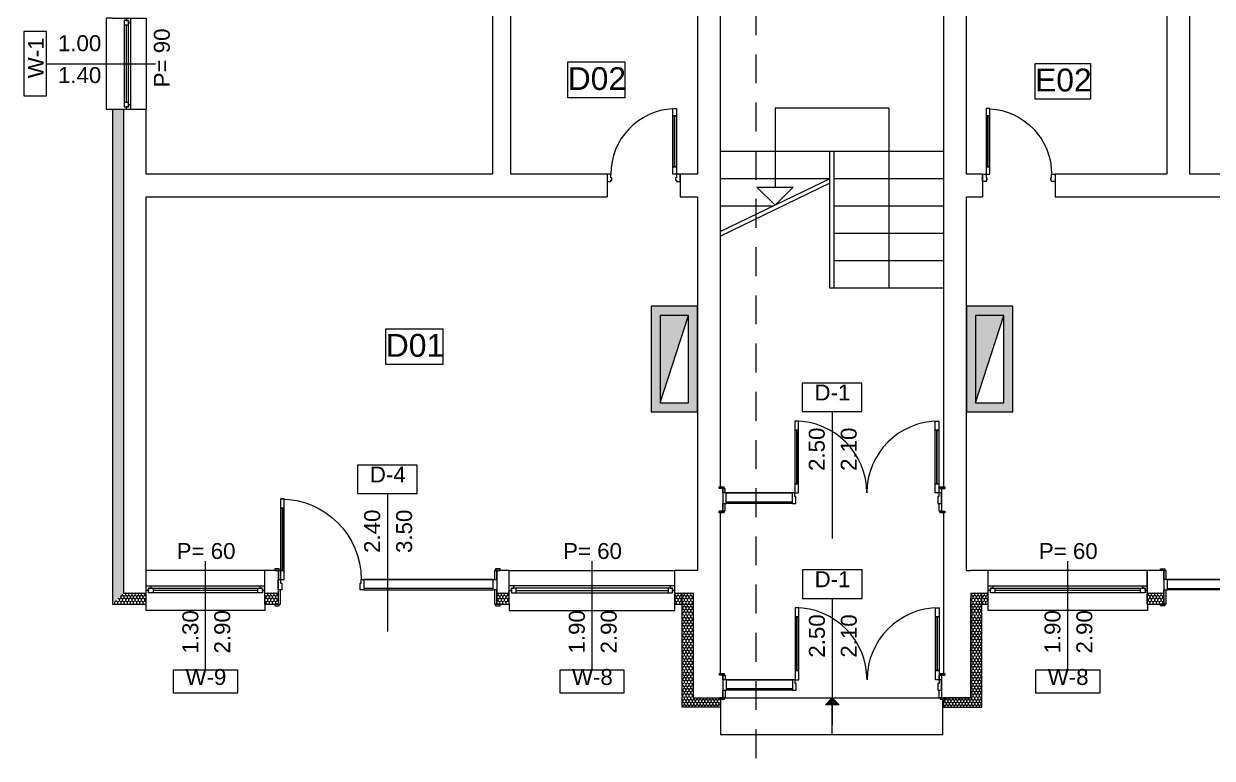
# Model space of a CAD drawing. Header units: feet. Extents: x 2796058 to 2855058, y -67651 to -26651.
# Drawn here: x 2802973 to 2816016, y -57271 to -49207 of the extents above; entities that cross this region are included whole.
import ezdxf
from ezdxf.enums import TextEntityAlignment as Align

# ---------------------------------------------------------------- set-up
doc = ezdxf.new("R2010")
doc.units = ezdxf.units.FT
doc.header["$MEASUREMENT"] = 0
doc.linetypes.add('Long Dashed', pattern=[529.166651, 317.499995, -211.666656])
doc.layers.add('0_muret e jashtme', color=7, linetype='Continuous')
doc.layers.add('Shell - Roof', color=7, linetype='Continuous')
for name, color, linetype, lineweight in [('0_muret e jashtme_Pen_No__1', 7, 'Continuous', 0), ('ARCHICAD Door Markers_Pen_No__60', 230, 'Continuous', 0), ('ARCHICAD Doors_Pen_No__1', 7, 'Continuous', 0), ('ARCHICAD Doors_Pen_No__60', 230, 'Continuous', 0), ('ARCHICAD Window Markers_Pen_No__20', 1, 'Continuous', 0), ('ARCHICAD Windows_Pen_No__20', 1, 'Continuous', 0), ('Shell - Roof_Pen_No__1', 7, 'Continuous', 0), ('Shell - Roof_Pen_No__20', 1, 'Continuous', 0), ('Shell - Roof_Pen_No__21', 7, 'Continuous', 0), ('Structural - Bearing_Pen_No__1', 7, 'Continuous', 0), ('Text blocks_Pen_No__2', 8, 'Continuous', 0)]:
    doc.layers.add(name, color=color, linetype=linetype, lineweight=lineweight)
doc.layers.add('0_muret e jashtme_Pen_No__14', color=7, linetype='Continuous', lineweight=0, true_color=0xbd8b17)
doc.styles.add('GENERATED_STYLE_1', font='arial.ttf')
pattern_1 = [(90, (2247653.822, -76424.967), (-34.6410162, 0), [20, -40]), (90, (2247636.502, -76394.967), (-34.6410162, 0), [20, -40]), (150, (2247653.822, -76404.967), (17.320508, 30), [20, -40]), (150, (2247619.18, -76404.967), (17.320508, 30), [20, -40]), (210, (2247653.822, -76424.967), (-17.320508, 30), [20, -40]), (210, (2247619.18, -76424.967), (-17.320508, 30), [20, -40])]

# ---------------------------------------------------------------- blocks, each defined once
blk = doc.blocks.new('Window 22_4')
at = {"layer": 'ARCHICAD Windows_Pen_No__20', "color": 1, "linetype": 'Continuous', "lineweight": 0}
for p, q in [((-650, 150), (-650, 220)), ((-650, 220), (650, 220)), ((-650, 150), (-650, 30)), ((650, 220), (650, 150)), ((650, 150), (650, 30)), ((-650, 30), (-650, 0)), ((-650, 0), (-625, 0)), ((-650, 0), (-650, -50)), ((-650, 0), (-650, -50)), ((-625, 25), (-575, 25)), ((-625, -25), (-625, 25)), ((-625, 0), (-625, -25)), ((-575, 25), (575, 25)), ((-575, 25), (-575, -25)), ((-575, 25), (575, 25)), ((-575, 0), (575, 0)), ((575, -25), (575, 25)), ((575, 25), (625, 25)), ((625, 25), (625, -25)), ((625, -25), (625, 0)), ((625, 0), (650, 0)), ((650, 30), (650, 0)), ((650, 0), (650, -50)), ((650, 0), (650, -50)), ((-600, -50), (-650, -50)), ((-650, -50), (-650, -220)), ((-625, -25), (-600, -25)), ((-575, -25), (-625, -25)), ((-600, -25), (-600, -50)), ((600, -50), (-600, -50)), ((575, -25), (-575, -25)), ((625, -25), (575, -25)), ((600, -50), (600, -25)), ((600, -25), (625, -25)), ((650, -50), (600, -50)), ((650, -50), (650, -220)), ((-650, -220), (650, -220))]:
    blk.add_line(p, q, dxfattribs=at)
blk = doc.blocks.new('W Marker 22')
at = {"layer": 'ARCHICAD Window Markers_Pen_No__20', "color": 1, "linetype": 'Continuous', "lineweight": 0}
for p, q in [((0, -1095), (0, 100)), ((-354, -1095), (-354, -1345)), ((354, -1095), (-354, -1095)), ((354, -1345), (354, -1095)), ((-354, -1345), (354, -1345))]:
    blk.add_line(p, q, dxfattribs=at)
at = {"layer": 'ARCHICAD Window Markers_Pen_No__20', "color": 1, "lineweight": 0, "style": 'GENERATED_STYLE_1'}
for tag, rotation, p in [('AC_MarkerText_3', 90, (322, -913)), ('AC_MarkerText_4', 180, (317, 367)), ('A', 90, (-28, -913)), ('AC_MarkerText_1', 180, (220, -1012))]:
    blk.add_attdef(tag, text='', height=175, rotation=rotation, dxfattribs=at).set_placement(p, align=Align.BOTTOM_LEFT)
blk = doc.blocks.new('Window 22_5')
at = {"layer": 'ARCHICAD Windows_Pen_No__20', "color": 1, "linetype": 'Continuous', "lineweight": 0}
for p, q in [((-909, 150), (-909, 220)), ((-909, 220), (909, 220)), ((-909, 150), (-909, 30)), ((909, 220), (909, 150)), ((909, 150), (909, 30)), ((-909, 30), (-909, 0)), ((-909, 0), (-884, 0)), ((-909, 0), (-909, -50)), ((-909, 0), (-909, -50)), ((-884, 25), (-834, 25)), ((-884, -25), (-884, 25)), ((-884, 0), (-884, -25)), ((-834, 25), (834, 25)), ((-834, 25), (-834, -25)), ((-834, 25), (834, 25)), ((-834, 0), (834, 0)), ((834, -25), (834, 25)), ((834, 25), (884, 25)), ((884, 25), (884, -25)), ((884, -25), (884, 0)), ((884, 0), (909, 0)), ((909, 30), (909, 0)), ((909, 0), (909, -50)), ((909, 0), (909, -50)), ((-859, -50), (-909, -50)), ((-909, -50), (-909, -220)), ((-884, -25), (-859, -25)), ((-834, -25), (-884, -25)), ((-859, -25), (-859, -50)), ((859, -50), (-859, -50)), ((834, -25), (-834, -25)), ((884, -25), (834, -25)), ((859, -50), (859, -25)), ((859, -25), (884, -25)), ((909, -50), (859, -50)), ((909, -50), (909, -220)), ((-909, -220), (909, -220))]:
    blk.add_line(p, q, dxfattribs=at)
blk = doc.blocks.new('Door with Sidelight on Side 2 22')
at = {"layer": 'ARCHICAD Doors_Pen_No__60', "color": 230, "linetype": 'Continuous', "lineweight": 0}
for p, q in [((1132, 784), (1132, 884)), ((1132, 884), (1172, 884)), ((1132, 784), (1152, 784)), ((1132, 100), (1132, 784)), ((1172, 784), (1132, 784)), ((1152, 784), (1172, 784)), ((1152, 100), (1152, 784)), ((1152, 784), (1152, 100)), ((1152, 784), (1152, 100)), ((1172, 884), (1172, 784)), ((1172, 784), (1172, 100)), ((-1237, 100), (-1237, 119)), ((-1237, 119), (-1187, 119)), ((-1187, 100), (-1237, 100)), ((-1200, 100), (-1237, 100)), ((-1200, 100), (-1237, 100)), ((-1200, 0), (-1200, 100)), ((-1200, 100), (-1175, 100)), ((-1200, 100), (-1200, 0)), ((-1200, 100), (-1200, 0)), ((-1200, 100), (-1200, 0)), ((-1175, 0), (-1200, 0)), ((-1160, 0), (-1200, 0)), ((-1200, 0), (-1200, -115)), ((-1200, 0), (-1200, -115)), ((-1200, 0), (-1200, -115)), ((-1187, 119), (-1187, 100)), ((-1175, 100), (-1175, 0)), ((-1160, 0), (260, 0)), ((-1160, -115), (-1160, 0)), ((-1160, -115), (-1160, 0)), ((260, 0), (-1160, 0)), ((260, 0), (260, -115)), ((288, 0), (260, 0)), ((260, 0), (260, -115)), ((288, -40), (288, 0)), ((1152, 100), (1132, 100)), ((1132, 0), (1132, 100)), ((1132, 100), (1172, 100)), ((1172, 0), (1132, 0)), ((1172, 100), (1152, 100)), ((1172, 100), (1172, 0)), ((1200, 0), (1172, 0)), ((1172, 0), (1172, -40)), ((1175, 0), (1175, 100)), ((1175, 100), (1200, 100)), ((1200, 0), (1175, 0)), ((1187, 119), (1237, 119)), ((1187, 100), (1187, 119)), ((1237, 100), (1187, 100)), ((1200, 100), (1200, 0)), ((1200, 100), (1200, 0)), ((1200, 100), (1200, 0)), ((1200, 100), (1200, 0)), ((1200, 100), (1237, 100)), ((1200, 100), (1237, 100)), ((1200, -115), (1200, 0)), ((1200, 0), (1200, -115)), ((1200, 0), (1200, -115)), ((1237, 119), (1237, 100)), ((-1200, -270), (-1200, -115)), ((-1200, -115), (-1175, -115)), ((-1200, -115), (-1160, -115)), ((-1200, -115), (-1200, -150)), ((-1200, -115), (-1200, -150)), ((-1175, -115), (-1175, -270)), ((-1160, -97), (260, -97)), ((260, -115), (-1160, -115)), ((260, -115), (300, -115)), ((300, -40), (288, -40)), ((300, -115), (300, -40)), ((1172, -40), (1160, -40)), ((1160, -40), (1160, -115)), ((1160, -115), (1200, -115)), ((1175, -270), (1175, -115)), ((1175, -115), (1200, -115)), ((1200, -115), (1200, -270)), ((1200, -115), (1200, -150)), ((1200, -115), (1200, -150)), ((-1200, -150), (-1200, -270)), ((-1200, -150), (-1200, -270)), ((1200, -150), (1200, -270)), ((1200, -150), (1200, -270)), ((-1237, -289), (-1237, -270)), ((-1237, -270), (-1187, -270)), ((-1200, -270), (-1237, -270)), ((-1200, -270), (-1237, -270)), ((-1187, -289), (-1237, -289)), ((-1175, -270), (-1200, -270)), ((-1187, -270), (-1187, -289)), ((1200, -270), (1175, -270)), ((1187, -270), (1237, -270)), ((1187, -289), (1187, -270)), ((1237, -289), (1187, -289)), ((1200, -270), (1237, -270)), ((1200, -270), (1237, -270)), ((1237, -270), (1237, -289))]:
    blk.add_line(p, q, dxfattribs=at)
blk.add_arc((1172, 0), 884, 90, 180, dxfattribs=at)
blk = doc.blocks.new('D Marker 22_4')
at = {"layer": 'ARCHICAD Door Markers_Pen_No__60', "color": 230, "linetype": 'Continuous', "lineweight": 0}
for p, q in [((327, 1157), (-327, 1157)), ((-327, 1157), (-327, 843)), ((327, 843), (327, 1157)), ((-327, 843), (327, 843)), ((0, 843), (0, -670))]:
    blk.add_line(p, q, dxfattribs=at)
at = {"layer": 'ARCHICAD Door Markers_Pen_No__60', "color": 230, "lineweight": 0, "style": 'GENERATED_STYLE_1'}
for tag, p in [('AC_MarkerText_2', (-28, 192)), ('AC_MarkerText_3', (323, 191))]:
    blk.add_attdef(tag, text='', height=175, rotation=90, dxfattribs=at).set_placement(p, align=Align.BOTTOM_LEFT)
blk.add_attdef('AC_MarkerText_1', text='', height=175, dxfattribs=at).set_placement((-193, 913), align=Align.BOTTOM_LEFT)
blk = doc.blocks.new('Wall_3', base_point=(2804318, -55209))
at = {"layer": '0_muret e jashtme_Pen_No__14', "linetype": 'Continuous', "lineweight": 0, "true_color": 0xbd8b17}
h = blk.add_hatch(dxfattribs=at)
h.set_pattern_fill('STYROFOAM_SM_INSULATION', color=42, style=0, pattern_type=2)
h.set_pattern_definition(pattern_1)
h.paths.add_polyline_path([(2804068, -55459), (2803948, -55579), (2804318, -55579), (2804318, -55459)])
h = blk.add_hatch(dxfattribs=at)
h.set_pattern_fill('STYROFOAM_SM_INSULATION', color=42, style=0, pattern_type=2)
h.set_pattern_definition(pattern_1)
h.paths.add_polyline_path([(2805764, -55459), (2805618, -55459), (2805618, -55579), (2805764, -55579)])
h = blk.add_hatch(dxfattribs=at)
h.set_pattern_fill('STYROFOAM_SM_INSULATION', color=42, style=0, pattern_type=2)
h.set_pattern_definition(pattern_1)
h.paths.add_polyline_path([(2808164, -55459), (2808164, -55579), (2808301, -55579), (2808301, -55459)])
h = blk.add_hatch(dxfattribs=at)
h.set_pattern_fill('STYROFOAM_SM_INSULATION', color=42, style=0, pattern_type=2)
h.set_pattern_definition(pattern_1)
h.paths.add_polyline_path([(2810318, -55459), (2810118, -55459), (2810118, -55579), (2810318, -55579)])
at = {"layer": '0_muret e jashtme_Pen_No__1', "color": 7, "linetype": 'Continuous', "lineweight": 0}
for p, q in [((2804318, -55379), (2804318, -55209)), ((2805618, -55379), (2805618, -55209)), ((2805764, -55209), (2805727, -55209)), ((2805764, -55209), (2805764, -55309)), ((2805764, -55209), (2805764, -55309)), ((2808164, -55209), (2808201, -55209)), ((2808164, -55209), (2808164, -55309)), ((2808164, -55209), (2808164, -55309)), ((2808301, -55379), (2808301, -55209)), ((2810118, -55379), (2810118, -55209)), ((2804318, -55429), (2804318, -55379)), ((2804318, -55459), (2804318, -55429)), ((2805618, -55429), (2805618, -55379)), ((2805618, -55459), (2805618, -55429)), ((2805764, -55309), (2805764, -55424)), ((2805764, -55424), (2805764, -55459)), ((2808164, -55309), (2808164, -55424)), ((2808164, -55424), (2808164, -55459)), ((2808301, -55429), (2808301, -55379)), ((2808301, -55459), (2808301, -55429)), ((2810118, -55429), (2810118, -55379)), ((2810118, -55459), (2810118, -55429)), ((2804068, -55459), (2804318, -55459)), ((2804318, -55579), (2804318, -55459)), ((2805618, -55459), (2805764, -55459)), ((2805618, -55579), (2805618, -55459)), ((2805764, -55459), (2805764, -55579)), ((2808164, -55459), (2808301, -55459)), ((2808164, -55459), (2808164, -55579)), ((2808301, -55579), (2808301, -55459)), ((2810118, -55459), (2810318, -55459)), ((2810118, -55579), (2810118, -55459)), ((2810318, -55459), (2810318, -55579)), ((2805764, -55579), (2805727, -55579)), ((2808164, -55579), (2808201, -55579))]:
    blk.add_line(p, q, dxfattribs=at)
at = {"layer": '0_muret e jashtme_Pen_No__1', "color": 7, "linetype": 'Continuous', "lineweight": 0, "flags": 128}
for points in [[(2805764, -55209), (2805618, -55209)], [(2808301, -55209), (2808164, -55209)], [(2810318, -55209), (2810118, -55209)], [(2803948, -55579), (2804318, -55579)], [(2805618, -55579), (2805764, -55579)], [(2808164, -55579), (2808301, -55579)], [(2810118, -55579), (2810318, -55579)]]:
    blk.add_lwpolyline(points, dxfattribs=at)
at = {"layer": 'ARCHICAD Door Markers_Pen_No__60', "color": 230, "lineweight": 0}
blk.add_blockref('D Marker 22_4', (2806964, -55209), dxfattribs=at).add_auto_attribs({'AC_MarkerText_1': 'D-4', 'AC_MarkerText_2': '2.40', 'AC_MarkerText_3': '3.50'})
at = {"layer": 'ARCHICAD Doors_Pen_No__60', "color": 230, "linetype": 'Continuous', "lineweight": 0, "xscale": -1, "zscale": 1000}
blk.add_blockref('Door with Sidelight on Side 2 22', (2806964, -55309), dxfattribs=at)
at = {"layer": 'ARCHICAD Window Markers_Pen_No__20', "color": 1, "lineweight": 0}
ref = blk.add_blockref('W Marker 22', (2804968, -55209), dxfattribs=at)
ref.add_attrib('AC_MarkerText_1', 'W-9', dxfattribs={"color": 1, "lineweight": 0, "height": 175, "style": 'GENERATED_STYLE_1'}).set_placement((2804748, -56519), align=Align.BOTTOM_LEFT)
ref.add_attrib('AC_MarkerText_2', '1.30', dxfattribs={"color": 1, "lineweight": 0, "height": 175, "rotation": 90, "style": 'GENERATED_STYLE_1'}).set_placement((2804941, -56122), align=Align.BOTTOM_LEFT)
ref.add_attrib('AC_MarkerText_3', '2.90', dxfattribs={"color": 1, "lineweight": 0, "height": 175, "rotation": 90, "style": 'GENERATED_STYLE_1'}).set_placement((2805291, -56121), align=Align.BOTTOM_LEFT)
ref.add_attrib('AC_MarkerText_4', 'P= 60', dxfattribs={"color": 1, "lineweight": 0, "height": 175, "style": 'GENERATED_STYLE_1'}).set_placement((2804651, -55136), align=Align.BOTTOM_LEFT)
ref = blk.add_blockref('W Marker 22', (2809209, -55209), dxfattribs=at)
ref.add_attrib('AC_MarkerText_1', 'W-8', dxfattribs={"color": 1, "lineweight": 0, "height": 175, "style": 'GENERATED_STYLE_1'}).set_placement((2808989, -56519), align=Align.BOTTOM_LEFT)
ref.add_attrib('AC_MarkerText_2', '1.90', dxfattribs={"color": 1, "lineweight": 0, "height": 175, "rotation": 90, "style": 'GENERATED_STYLE_1'}).set_placement((2809182, -56121), align=Align.BOTTOM_LEFT)
ref.add_attrib('AC_MarkerText_3', '2.90', dxfattribs={"color": 1, "lineweight": 0, "height": 175, "rotation": 90, "style": 'GENERATED_STYLE_1'}).set_placement((2809532, -56121), align=Align.BOTTOM_LEFT)
ref.add_attrib('AC_MarkerText_4', 'P= 60', dxfattribs={"color": 1, "lineweight": 0, "height": 175, "style": 'GENERATED_STYLE_1'}).set_placement((2808892, -55136), align=Align.BOTTOM_LEFT)
at = {"layer": 'ARCHICAD Windows_Pen_No__20', "color": 1, "linetype": 'Continuous', "lineweight": 0, "zscale": 1000, "rotation": 180}
blk.add_blockref('Window 22_4', (2804968, -55429), dxfattribs=at)
at = {"layer": 'ARCHICAD Windows_Pen_No__20', "color": 1, "linetype": 'Continuous', "lineweight": 0, "xscale": -1, "zscale": 1000, "rotation": 180}
blk.add_blockref('Window 22_5', (2809209, -55429), dxfattribs=at)
blk = doc.blocks.new('Window 22_7')
at = {"layer": 'ARCHICAD Windows_Pen_No__20', "color": 1, "linetype": 'Continuous', "lineweight": 0}
for p, q in [((-874, 150), (-874, 220)), ((-874, 220), (874, 220)), ((-874, 150), (-874, 30)), ((874, 220), (874, 150)), ((874, 150), (874, 30)), ((-874, 30), (-874, 0)), ((-874, 0), (-849, 0)), ((-874, 0), (-874, -50)), ((-874, 0), (-874, -50)), ((-849, 25), (-799, 25)), ((-849, -25), (-849, 25)), ((-849, 0), (-849, -25)), ((-799, 25), (799, 25)), ((-799, 25), (-799, -25)), ((-799, 25), (799, 25)), ((-799, 0), (799, 0)), ((799, -25), (799, 25)), ((799, 25), (849, 25)), ((849, 25), (849, -25)), ((849, -25), (849, 0)), ((849, 0), (874, 0)), ((874, 30), (874, 0)), ((874, 0), (874, -50)), ((874, 0), (874, -50)), ((-824, -50), (-874, -50)), ((-874, -50), (-874, -220)), ((-849, -25), (-824, -25)), ((-799, -25), (-849, -25)), ((-824, -25), (-824, -50)), ((824, -50), (-824, -50)), ((799, -25), (-799, -25)), ((849, -25), (799, -25)), ((824, -50), (824, -25)), ((824, -25), (849, -25)), ((874, -50), (824, -50)), ((874, -50), (874, -220)), ((-874, -220), (874, -220))]:
    blk.add_line(p, q, dxfattribs=at)
blk = doc.blocks.new('Wall_17', base_point=(2813068, -55209))
at = {"layer": '0_muret e jashtme_Pen_No__14', "linetype": 'Continuous', "lineweight": 0, "true_color": 0xbd8b17}
h = blk.add_hatch(dxfattribs=at)
h.set_pattern_fill('STYROFOAM_SM_INSULATION', color=42, style=0, pattern_type=2)
h.set_pattern_definition(pattern_1)
h.paths.add_polyline_path([(2813556, -55459), (2813368, -55459), (2813368, -55579), (2813556, -55579)])
h = blk.add_hatch(dxfattribs=at)
h.set_pattern_fill('STYROFOAM_SM_INSULATION', color=42, style=0, pattern_type=2)
h.set_pattern_definition(pattern_1)
h.paths.add_polyline_path([(2815303, -55579), (2815483, -55579), (2815483, -55459), (2815303, -55459)])
h = blk.add_hatch(dxfattribs=at)
h.set_pattern_fill('STYROFOAM_SM_INSULATION', color=42, style=0, pattern_type=2)
h.set_pattern_definition(pattern_1)
h.paths.add_polyline_path([(2818018, -55459), (2817883, -55459), (2817883, -55579), (2818018, -55579)])
h = blk.add_hatch(dxfattribs=at)
h.set_pattern_fill('STYROFOAM_SM_INSULATION', color=42, style=0, pattern_type=2)
h.set_pattern_definition(pattern_1)
h.paths.add_polyline_path([(2819318, -55459), (2819318, -55579), (2819688, -55579), (2819568, -55459)])
at = {"layer": '0_muret e jashtme_Pen_No__1', "color": 7, "linetype": 'Continuous', "lineweight": 0}
for p, q in [((2813556, -55379), (2813556, -55209)), ((2815303, -55379), (2815303, -55209)), ((2815483, -55209), (2815446, -55209)), ((2815483, -55209), (2815483, -55309)), ((2815483, -55209), (2815483, -55309)), ((2817883, -55209), (2817920, -55209)), ((2817883, -55209), (2817883, -55309)), ((2817883, -55209), (2817883, -55309)), ((2818018, -55379), (2818018, -55209)), ((2819318, -55379), (2819318, -55209)), ((2813556, -55429), (2813556, -55379)), ((2813556, -55459), (2813556, -55429)), ((2815303, -55429), (2815303, -55379)), ((2815303, -55459), (2815303, -55429)), ((2815483, -55309), (2815483, -55424)), ((2815483, -55424), (2815483, -55459)), ((2817883, -55309), (2817883, -55424)), ((2817883, -55424), (2817883, -55459)), ((2818018, -55429), (2818018, -55379)), ((2818018, -55459), (2818018, -55429)), ((2819318, -55429), (2819318, -55379)), ((2819318, -55459), (2819318, -55429)), ((2813368, -55459), (2813368, -55579)), ((2813368, -55459), (2813556, -55459)), ((2813556, -55579), (2813556, -55459)), ((2815303, -55459), (2815483, -55459)), ((2815303, -55579), (2815303, -55459)), ((2815483, -55459), (2815483, -55579)), ((2817883, -55459), (2818018, -55459)), ((2817883, -55459), (2817883, -55579)), ((2818018, -55579), (2818018, -55459)), ((2819318, -55459), (2819568, -55459)), ((2819318, -55579), (2819318, -55459)), ((2815483, -55579), (2815446, -55579)), ((2817883, -55579), (2817920, -55579))]:
    blk.add_line(p, q, dxfattribs=at)
at = {"layer": '0_muret e jashtme_Pen_No__1', "color": 7, "linetype": 'Continuous', "lineweight": 0, "flags": 128}
for points in [[(2813556, -55209), (2813368, -55209)], [(2815483, -55209), (2815303, -55209)], [(2818018, -55209), (2817883, -55209)], [(2813368, -55579), (2813556, -55579)], [(2815303, -55579), (2815483, -55579)], [(2817883, -55579), (2818018, -55579)], [(2819318, -55579), (2819688, -55579)]]:
    blk.add_lwpolyline(points, dxfattribs=at)
at = {"layer": 'ARCHICAD Door Markers_Pen_No__60', "color": 230, "lineweight": 0}
blk.add_blockref('D Marker 22_4', (2816683, -55209), dxfattribs=at).add_auto_attribs({'AC_MarkerText_1': 'D-4', 'AC_MarkerText_2': '2.40', 'AC_MarkerText_3': '3.50'})
at = {"layer": 'ARCHICAD Doors_Pen_No__60', "color": 230, "linetype": 'Continuous', "lineweight": 0, "zscale": 1000}
blk.add_blockref('Door with Sidelight on Side 2 22', (2816683, -55309), dxfattribs=at)
at = {"layer": 'ARCHICAD Window Markers_Pen_No__20', "color": 1, "lineweight": 0}
ref = blk.add_blockref('W Marker 22', (2814430, -55209), dxfattribs=at)
ref.add_attrib('AC_MarkerText_1', 'W-8', dxfattribs={"color": 1, "lineweight": 0, "height": 175, "style": 'GENERATED_STYLE_1'}).set_placement((2814210, -56519), align=Align.BOTTOM_LEFT)
ref.add_attrib('AC_MarkerText_2', '1.90', dxfattribs={"color": 1, "lineweight": 0, "height": 175, "rotation": 90, "style": 'GENERATED_STYLE_1'}).set_placement((2814402, -56121), align=Align.BOTTOM_LEFT)
ref.add_attrib('AC_MarkerText_3', '2.90', dxfattribs={"color": 1, "lineweight": 0, "height": 175, "rotation": 90, "style": 'GENERATED_STYLE_1'}).set_placement((2814752, -56121), align=Align.BOTTOM_LEFT)
ref.add_attrib('AC_MarkerText_4', 'P= 60', dxfattribs={"color": 1, "lineweight": 0, "height": 175, "style": 'GENERATED_STYLE_1'}).set_placement((2814113, -55136), align=Align.BOTTOM_LEFT)
ref = blk.add_blockref('W Marker 22', (2818668, -55209), dxfattribs=at)
ref.add_attrib('AC_MarkerText_1', 'W-9', dxfattribs={"color": 1, "lineweight": 0, "height": 175, "style": 'GENERATED_STYLE_1'}).set_placement((2818448, -56519), align=Align.BOTTOM_LEFT)
ref.add_attrib('AC_MarkerText_2', '1.30', dxfattribs={"color": 1, "lineweight": 0, "height": 175, "rotation": 90, "style": 'GENERATED_STYLE_1'}).set_placement((2818641, -56122), align=Align.BOTTOM_LEFT)
ref.add_attrib('AC_MarkerText_3', '2.90', dxfattribs={"color": 1, "lineweight": 0, "height": 175, "rotation": 90, "style": 'GENERATED_STYLE_1'}).set_placement((2818991, -56121), align=Align.BOTTOM_LEFT)
ref.add_attrib('AC_MarkerText_4', 'P= 60', dxfattribs={"color": 1, "lineweight": 0, "height": 175, "style": 'GENERATED_STYLE_1'}).set_placement((2818351, -55136), align=Align.BOTTOM_LEFT)
at = {"layer": 'ARCHICAD Windows_Pen_No__20', "color": 1, "linetype": 'Continuous', "lineweight": 0, "zscale": 1000, "rotation": 180}
blk.add_blockref('Window 22_7', (2814430, -55429), dxfattribs=at)
at = {"layer": 'ARCHICAD Windows_Pen_No__20', "color": 1, "linetype": 'Continuous', "lineweight": 0, "xscale": -1, "zscale": 1000, "rotation": 180}
blk.add_blockref('Window 22_4', (2818668, -55429), dxfattribs=at)
blk = doc.blocks.new('Wall_25', base_point=(2815768, -45159))
at = {"layer": '0_muret e jashtme_Pen_No__1', "color": 7, "linetype": 'Continuous', "lineweight": 0, "flags": 128}
for points in [[(2815518, -45159), (2815518, -48759)], [(2815768, -50859), (2815768, -45159)], [(2815518, -49059), (2815518, -50859)]]:
    blk.add_lwpolyline(points, dxfattribs=at)
blk = doc.blocks.new('Storefront 22_5')
at = {"layer": 'ARCHICAD Doors_Pen_No__1', "color": 7, "linetype": 'Continuous', "lineweight": 0}
for p, q in [((320, 640), (320, 720)), ((320, 720), (360, 720)), ((360, 720), (360, 640)), ((320, 640), (340, 640)), ((320, 80), (320, 640)), ((360, 640), (320, 640)), ((340, 640), (360, 640)), ((340, 80), (340, 640)), ((340, 640), (340, 80)), ((340, 640), (340, 80)), ((360, 640), (360, 80)), ((-400, 0), (-400, -80)), ((-360, 0), (-400, 0)), ((-400, 0), (-400, -80)), ((-400, 0), (-400, -80)), ((-360, -40), (-360, 0)), ((340, 80), (320, 80)), ((320, 0), (320, 80)), ((320, 80), (360, 80)), ((360, 0), (320, 0)), ((360, 80), (340, 80)), ((360, 80), (360, 0)), ((360, 0), (360, -40)), ((400, 0), (360, 0)), ((400, -80), (400, 0)), ((400, 0), (400, -80)), ((400, 0), (400, -80)), ((-400, -80), (-360, -80)), ((-400, -80), (-400, -250)), ((-350, -40), (-360, -40)), ((-360, -80), (-360, -65.4)), ((-360, -65.4), (-350, -65.4)), ((-350, -65.4), (-350, -40)), ((360, -40), (350, -40)), ((350, -40), (350, -65.4)), ((350, -65.4), (360, -65.4)), ((360, -65.4), (360, -80)), ((360, -80), (400, -80)), ((400, -80), (400, -250))]:
    blk.add_line(p, q, dxfattribs=at)
blk.add_arc((360, 0), 720, 93.18474, 180, dxfattribs=at)
blk = doc.blocks.new('Wall_26', base_point=(2813068, -50859))
at = {"layer": '0_muret e jashtme_Pen_No__1', "color": 7, "linetype": 'Continuous', "lineweight": 0}
for p, q in [((2813493, -50859), (2813493, -50939)), ((2814293, -50859), (2814293, -50939)), ((2813493, -50939), (2813493, -51109)), ((2814293, -50939), (2814293, -51109))]:
    blk.add_line(p, q, dxfattribs=at)
at = {"layer": '0_muret e jashtme_Pen_No__1', "color": 7, "linetype": 'Continuous', "lineweight": 0, "flags": 128}
for points in [[(2813493, -50859), (2813318, -50859)], [(2815518, -50859), (2814293, -50859)], [(2819318, -50859), (2815768, -50859)], [(2813318, -51109), (2813493, -51109)], [(2814293, -51109), (2819318, -51109)]]:
    blk.add_lwpolyline(points, dxfattribs=at)
at = {"layer": 'ARCHICAD Doors_Pen_No__1', "color": 7, "linetype": 'Continuous', "lineweight": 0, "xscale": -1, "zscale": 1000}
blk.add_blockref('Storefront 22_5', (2813893, -50859), dxfattribs=at)
blk = doc.blocks.new('Storefront 22_3')
at = {"layer": 'ARCHICAD Doors_Pen_No__1', "color": 7, "linetype": 'Continuous', "lineweight": 0}
for p, q in [((370, 740), (370, 820)), ((370, 820), (410, 820)), ((410, 820), (410, 740)), ((370, 740), (390, 740)), ((370, 80), (370, 740)), ((410, 740), (370, 740)), ((390, 740), (410, 740)), ((390, 80), (390, 740)), ((390, 740), (390, 80)), ((390, 740), (390, 80)), ((410, 740), (410, 80)), ((-450, 0), (-450, -80)), ((-410, 0), (-450, 0)), ((-450, 0), (-450, -80)), ((-450, 0), (-450, -80)), ((-410, -40), (-410, 0)), ((390, 80), (370, 80)), ((370, 0), (370, 80)), ((370, 80), (410, 80)), ((410, 0), (370, 0)), ((410, 80), (390, 80)), ((410, 80), (410, 0)), ((410, 0), (410, -40)), ((450, 0), (410, 0)), ((450, -80), (450, 0)), ((450, 0), (450, -80)), ((450, 0), (450, -80)), ((-450, -80), (-410, -80)), ((-450, -80), (-450, -200)), ((-400, -40), (-410, -40)), ((-410, -80), (-410, -65.4)), ((-410, -65.4), (-400, -65.4)), ((-400, -65.4), (-400, -40)), ((410, -40), (400, -40)), ((400, -40), (400, -65.4)), ((400, -65.4), (410, -65.4)), ((410, -65.4), (410, -80)), ((410, -80), (450, -80)), ((450, -80), (450, -200))]:
    blk.add_line(p, q, dxfattribs=at)
blk.add_arc((410, 0), 820, 92.79603, 180, dxfattribs=at)
blk = doc.blocks.new('Wall_27', base_point=(2808118, -45159))
at = {"layer": '0_muret e jashtme_Pen_No__1', "color": 7, "linetype": 'Continuous', "lineweight": 0}
for p, q in [((2808118, -45373), (2808198, -45373)), ((2808198, -45373), (2808318, -45373)), ((2808118, -46273), (2808198, -46273)), ((2808198, -46273), (2808318, -46273))]:
    blk.add_line(p, q, dxfattribs=at)
at = {"layer": '0_muret e jashtme_Pen_No__1', "color": 7, "linetype": 'Continuous', "lineweight": 0, "flags": 128}
for points in [[(2808118, -45159), (2808118, -45373)], [(2808318, -45373), (2808318, -45159)], [(2808118, -46273), (2808118, -50859)], [(2808318, -47109), (2808318, -46273)], [(2808318, -48759), (2808318, -47309)], [(2808318, -50859), (2808318, -49009)]]:
    blk.add_lwpolyline(points, dxfattribs=at)
at = {"layer": 'ARCHICAD Doors_Pen_No__1', "color": 7, "linetype": 'Continuous', "lineweight": 0, "zscale": 1000, "rotation": 90}
blk.add_blockref('Storefront 22_3', (2808118, -45823), dxfattribs=at)
blk = doc.blocks.new('Double Door with Sidelight 22')
at = {"layer": 'ARCHICAD Doors_Pen_No__60', "color": 230, "linetype": 'Continuous', "lineweight": 0}
for p, q in [((-408, 790), (-408, 690)), ((-368, 790), (-408, 790)), ((-368, 690), (-368, 790)), ((1132, 690), (1132, 790)), ((1132, 790), (1172, 790)), ((1172, 790), (1172, 690)), ((-408, 690), (-408, 100)), ((-388, 690), (-408, 690)), ((-408, 690), (-368, 690)), ((-388, 100), (-388, 690)), ((-388, 690), (-388, 100)), ((-368, 690), (-388, 690)), ((-388, 690), (-388, 100)), ((-368, 100), (-368, 690)), ((1132, 690), (1152, 690)), ((1132, 100), (1132, 690)), ((1172, 690), (1132, 690)), ((1152, 690), (1172, 690)), ((1152, 100), (1152, 690)), ((1152, 690), (1152, 100)), ((1152, 690), (1152, 100)), ((1172, 690), (1172, 100)), ((-1237, 50), (-1237, 69)), ((-1237, 69), (-1187, 69)), ((-1187, 50), (-1237, 50)), ((-1200, 50), (-1237, 50)), ((-1200, 50), (-1237, 50)), ((-1200, 0), (-1200, 50)), ((-1200, 50), (-1175, 50)), ((-1200, 50), (-1200, 0)), ((-1200, 50), (-1200, 0)), ((-1200, 50), (-1200, 0)), ((-1175, 0), (-1200, 0)), ((-1160, 0), (-1200, 0)), ((-1200, 0), (-1200, -115)), ((-1200, 0), (-1200, -115)), ((-1200, 0), (-1200, -115)), ((-1187, 69), (-1187, 50)), ((-1175, 50), (-1175, 0)), ((-1160, 0), (-436, 0)), ((-1160, -115), (-1160, 0)), ((-1160, -115), (-1160, 0)), ((-436, 0), (-1160, 0)), ((-436, 0), (-436, -115)), ((-408, 0), (-436, 0)), ((-436, 0), (-436, -115)), ((-408, 100), (-388, 100)), ((-368, 100), (-408, 100)), ((-408, 100), (-408, 0)), ((-408, -40), (-408, 0)), ((-408, 0), (-368, 0)), ((-388, 100), (-368, 100)), ((-368, 0), (-368, 100)), ((1152, 100), (1132, 100)), ((1132, 0), (1132, 100)), ((1132, 100), (1172, 100)), ((1172, 0), (1132, 0)), ((1172, 100), (1152, 100)), ((1172, 100), (1172, 0)), ((1200, 0), (1172, 0)), ((1172, 0), (1172, -40)), ((1175, 0), (1175, 50)), ((1175, 50), (1200, 50)), ((1200, 0), (1175, 0)), ((1187, 69), (1237, 69)), ((1187, 50), (1187, 69)), ((1237, 50), (1187, 50)), ((1200, 50), (1200, 0)), ((1200, 50), (1200, 0)), ((1200, 50), (1200, 0)), ((1200, 50), (1200, 0)), ((1200, 50), (1237, 50)), ((1200, 50), (1237, 50)), ((1200, -115), (1200, 0)), ((1200, 0), (1200, -115)), ((1200, 0), (1200, -115)), ((1237, 69), (1237, 50)), ((-1200, -200), (-1200, -115)), ((-1200, -115), (-1175, -115)), ((-1200, -115), (-1160, -115)), ((-1200, -115), (-1200, -200)), ((-1200, -115), (-1200, -200)), ((-1175, -115), (-1175, -200)), ((-1160, -97), (-436, -97)), ((-436, -115), (-1160, -115)), ((-436, -115), (-396, -115)), ((-396, -40), (-408, -40)), ((-396, -115), (-396, -40)), ((1172, -40), (1160, -40)), ((1160, -40), (1160, -115)), ((1160, -115), (1200, -115)), ((1175, -200), (1175, -115)), ((1175, -115), (1200, -115)), ((1200, -115), (1200, -200)), ((1200, -115), (1200, -200)), ((1200, -115), (1200, -200)), ((-1237, -219), (-1237, -200)), ((-1237, -200), (-1187, -200)), ((-1200, -200), (-1237, -200)), ((-1200, -200), (-1237, -200)), ((-1187, -219), (-1237, -219)), ((-1175, -200), (-1200, -200)), ((-1187, -200), (-1187, -219)), ((1200, -200), (1175, -200)), ((1187, -200), (1237, -200)), ((1187, -219), (1187, -200)), ((1237, -219), (1187, -219)), ((1200, -200), (1237, -200)), ((1200, -200), (1237, -200)), ((1237, -200), (1237, -219))]:
    blk.add_line(p, q, dxfattribs=at)
for centre, start, end in [((-408, 0), 0, 90), ((1172, 0), 90, 180)]:
    blk.add_arc(centre, 790, start, end, dxfattribs=at)
blk = doc.blocks.new('D Marker 22_2')
at = {"layer": 'ARCHICAD Door Markers_Pen_No__60', "color": 230, "linetype": 'Continuous', "lineweight": 0}
for p, q in [((0, -1093), (0, 300)), ((-327, -1093), (-327, -1407)), ((327, -1093), (-327, -1093)), ((327, -1407), (327, -1093)), ((-327, -1407), (327, -1407))]:
    blk.add_line(p, q, dxfattribs=at)
at = {"layer": 'ARCHICAD Door Markers_Pen_No__60', "color": 230, "lineweight": 0, "style": 'GENERATED_STYLE_1'}
for tag, rotation, p in [('AC_MarkerText_3', 270, (-323, -327)), ('AC_MarkerText_2', 270, (27, -327)), ('AC_MarkerText_1', 180, (193, -1042))]:
    blk.add_attdef(tag, text='', height=175, rotation=rotation, dxfattribs=at).set_placement(p, align=Align.BOTTOM_LEFT)
blk = doc.blocks.new('Wall_35', base_point=(2813368, -56359))
at = {"layer": '0_muret e jashtme_Pen_No__1', "color": 7, "linetype": 'Continuous', "lineweight": 0}
for p, q in [((2810645, -56359), (2810608, -56359)), ((2810645, -56359), (2810645, -56409)), ((2810645, -56359), (2810645, -56409)), ((2810645, -56409), (2810645, -56524)), ((2813045, -56359), (2813082, -56359)), ((2813045, -56359), (2813045, -56409)), ((2813045, -56359), (2813045, -56409)), ((2813045, -56409), (2813045, -56524)), ((2810645, -56524), (2810645, -56609)), ((2813045, -56524), (2813045, -56609)), ((2810645, -56609), (2810608, -56609)), ((2813045, -56609), (2813082, -56609))]:
    blk.add_line(p, q, dxfattribs=at)
at = {"layer": '0_muret e jashtme_Pen_No__1', "color": 7, "linetype": 'Continuous', "lineweight": 0, "flags": 128}
for points in [[(2810645, -56359), (2810618, -56359)], [(2813068, -56359), (2813045, -56359)], [(2810618, -56609), (2810645, -56609)], [(2813045, -56609), (2813068, -56609)]]:
    blk.add_lwpolyline(points, dxfattribs=at)
at = {"layer": 'ARCHICAD Door Markers_Pen_No__60', "color": 230, "lineweight": 0}
ref = blk.add_blockref('D Marker 22_2', (2811845, -56609), dxfattribs=dict(at, rotation=180))
ref.add_attrib('AC_MarkerText_1', 'D-1', dxfattribs={"color": 230, "lineweight": 0, "height": 175, "rotation": 360, "style": 'GENERATED_STYLE_1'}).set_placement((2811652, -55446), align=Align.BOTTOM_LEFT)
ref.add_attrib('AC_MarkerText_2', '2.50', dxfattribs={"color": 230, "lineweight": 0, "height": 175, "rotation": 90, "style": 'GENERATED_STYLE_1'}).set_placement((2811817, -56167), align=Align.BOTTOM_LEFT)
ref.add_attrib('AC_MarkerText_3', '2.10', dxfattribs={"color": 230, "lineweight": 0, "height": 175, "rotation": 90, "style": 'GENERATED_STYLE_1'}).set_placement((2812167, -56167), align=Align.BOTTOM_LEFT)
at = {"layer": 'ARCHICAD Doors_Pen_No__60', "color": 230, "linetype": 'Continuous', "lineweight": 0, "zscale": 1000}
blk.add_blockref('Double Door with Sidelight 22', (2811845, -56409), dxfattribs=at)
blk = doc.blocks.new('D Marker 22_3')
at = {"layer": 'ARCHICAD Door Markers_Pen_No__60', "color": 230, "linetype": 'Continuous', "lineweight": 0}
for p, q in [((327, 1157), (-327, 1157)), ((-327, 1157), (-327, 843)), ((327, 843), (327, 1157)), ((-327, 843), (327, 843)), ((0, 843), (0, -550))]:
    blk.add_line(p, q, dxfattribs=at)
at = {"layer": 'ARCHICAD Door Markers_Pen_No__60', "color": 230, "lineweight": 0, "style": 'GENERATED_STYLE_1'}
for tag, p in [('AC_MarkerText_2', (-28, 192)), ('AC_MarkerText_3', (323, 192))]:
    blk.add_attdef(tag, text='', height=175, rotation=90, dxfattribs=at).set_placement(p, align=Align.BOTTOM_LEFT)
blk.add_attdef('AC_MarkerText_1', text='', height=175, dxfattribs=at).set_placement((-193, 913), align=Align.BOTTOM_LEFT)
blk = doc.blocks.new('Wall_36', base_point=(2810618, -54559))
at = {"layer": '0_muret e jashtme_Pen_No__1', "color": 7, "linetype": 'Continuous', "lineweight": 0}
for p, q in [((2810643, -54309), (2810606, -54309)), ((2810643, -54309), (2810643, -54359)), ((2810643, -54309), (2810643, -54359)), ((2810643, -54359), (2810643, -54474)), ((2813043, -54309), (2813080, -54309)), ((2813043, -54309), (2813043, -54359)), ((2813043, -54309), (2813043, -54359)), ((2813043, -54359), (2813043, -54474)), ((2810643, -54474), (2810643, -54559)), ((2813043, -54474), (2813043, -54559)), ((2810643, -54559), (2810606, -54559)), ((2813043, -54559), (2813080, -54559))]:
    blk.add_line(p, q, dxfattribs=at)
at = {"layer": '0_muret e jashtme_Pen_No__1', "color": 7, "linetype": 'Continuous', "lineweight": 0, "flags": 128}
for points in [[(2810643, -54309), (2810618, -54309)], [(2813068, -54309), (2813043, -54309)], [(2810618, -54559), (2810643, -54559)], [(2813043, -54559), (2813068, -54559)]]:
    blk.add_lwpolyline(points, dxfattribs=at)
at = {"layer": 'ARCHICAD Door Markers_Pen_No__60', "color": 230, "lineweight": 0}
blk.add_blockref('D Marker 22_3', (2811843, -54309), dxfattribs=at).add_auto_attribs({'AC_MarkerText_1': 'D-1', 'AC_MarkerText_2': '2.50', 'AC_MarkerText_3': '2.10'})
at = {"layer": 'ARCHICAD Doors_Pen_No__60', "color": 230, "linetype": 'Continuous', "lineweight": 0, "zscale": 1000}
blk.add_blockref('Double Door with Sidelight 22', (2811843, -54359), dxfattribs=at)
blk = doc.blocks.new('Wall_37', base_point=(2813068, -55209))
at = {"layer": '0_muret e jashtme_Pen_No__1', "color": 7, "linetype": 'Continuous', "lineweight": 0, "flags": 128}
for points in [[(2813068, -49009), (2813068, -54309)], [(2813318, -50859), (2813318, -49009)], [(2813318, -55209), (2813318, -51109)], [(2813068, -54559), (2813068, -55209)]]:
    blk.add_lwpolyline(points, dxfattribs=at)
blk = doc.blocks.new('Wall_38', base_point=(2810618, -55209))
at = {"layer": '0_muret e jashtme_Pen_No__1', "color": 7, "linetype": 'Continuous', "lineweight": 0, "flags": 128}
for points in [[(2810368, -49009), (2810368, -50859)], [(2810618, -54309), (2810618, -49009)], [(2810368, -51109), (2810368, -55209)], [(2810618, -55209), (2810618, -54559)]]:
    blk.add_lwpolyline(points, dxfattribs=at)
blk = doc.blocks.new('Wall_39', base_point=(2810618, -55209))
at = {"layer": '0_muret e jashtme_Pen_No__1', "color": 7, "linetype": 'Continuous', "lineweight": 0}
blk.add_line((2810318, -55459), (2810318, -55579), dxfattribs=at)
at = {"layer": '0_muret e jashtme_Pen_No__1', "color": 7, "linetype": 'Continuous', "lineweight": 0, "flags": 128}
for points in [[(2810368, -55209), (2810318, -55209)], [(2810618, -56359), (2810618, -55209)], [(2810318, -55579), (2810318, -56609)], [(2810318, -56609), (2810618, -56609)]]:
    blk.add_lwpolyline(points, dxfattribs=at)
blk = doc.blocks.new('Wall_40', base_point=(2813068, -55209))
at = {"layer": '0_muret e jashtme_Pen_No__1', "color": 7, "linetype": 'Continuous', "lineweight": 0}
blk.add_line((2813368, -55459), (2813368, -55579), dxfattribs=at)
at = {"layer": '0_muret e jashtme_Pen_No__1', "color": 7, "linetype": 'Continuous', "lineweight": 0, "flags": 128}
for points in [[(2813068, -55209), (2813068, -56359)], [(2813318, -55209), (2813368, -55209)], [(2813368, -56359), (2813368, -55579)], [(2813368, -56609), (2813068, -56609)]]:
    blk.add_lwpolyline(points, dxfattribs=at)
blk = doc.blocks.new('Wall_41', base_point=(2810618, -50859))
at = {"layer": '0_muret e jashtme_Pen_No__1', "color": 7, "linetype": 'Continuous', "lineweight": 0}
for p, q in [((2809376, -50859), (2809376, -50939)), ((2810176, -50859), (2810176, -50939)), ((2809376, -50939), (2809376, -51109)), ((2810176, -50939), (2810176, -51109))]:
    blk.add_line(p, q, dxfattribs=at)
at = {"layer": '0_muret e jashtme_Pen_No__1', "color": 7, "linetype": 'Continuous', "lineweight": 0, "flags": 128}
for points in [[(2808118, -50859), (2804318, -50859)], [(2809376, -50859), (2808318, -50859)], [(2810368, -50859), (2810176, -50859)], [(2804318, -51109), (2809376, -51109)], [(2810176, -51109), (2810368, -51109)]]:
    blk.add_lwpolyline(points, dxfattribs=at)
at = {"layer": 'ARCHICAD Doors_Pen_No__1', "color": 7, "linetype": 'Continuous', "lineweight": 0, "zscale": 1000}
blk.add_blockref('Storefront 22_5', (2809776, -50859), dxfattribs=at)
blk = doc.blocks.new('Line_2', base_point=(2811218, -50132))
at = {"layer": 'Shell - Roof_Pen_No__1', "color": 7, "linetype": 'Continuous', "lineweight": 0}
for p, q in [((2811218, -50132), (2811218, -50999)), ((2811218, -51199), (2811018, -50999)), ((2811018, -50999), (2811418, -50999)), ((2811218, -51199), (2811418, -50999))]:
    blk.add_line(p, q, dxfattribs=at)
blk = doc.blocks.new('Line_9', base_point=(2811845, -57009))
at = {"layer": 'Shell - Roof', "linetype": 'Continuous', "lineweight": 0, "true_color": 0x000000}
blk.add_hatch(color=18, dxfattribs=at).paths.add_polyline_path([(2811845, -56609), (2811770, -56684), (2811920, -56684)])
at = {"layer": 'Shell - Roof_Pen_No__1', "color": 7, "linetype": 'Continuous', "lineweight": 0}
for p, q in [((2811845, -56609), (2811770, -56684)), ((2811920, -56684), (2811770, -56684)), ((2811845, -56609), (2811920, -56684)), ((2811845, -57009), (2811845, -56684))]:
    blk.add_line(p, q, dxfattribs=at)
blk = doc.blocks.new('Window 22')
at = {"layer": 'ARCHICAD Windows_Pen_No__20', "color": 1, "linetype": 'Continuous', "lineweight": 0}
for p, q in [((-500, 150), (-500, 220)), ((-500, 220), (500, 220)), ((-500, 150), (-500, 30)), ((500, 220), (500, 150)), ((500, 150), (500, 30)), ((-500, 30), (-500, 0)), ((-500, 0), (-475, 0)), ((-500, 0), (-500, -50)), ((-500, 0), (-500, -50)), ((-475, 25), (-425, 25)), ((-475, -25), (-475, 25)), ((-475, 0), (-475, -25)), ((-425, 25), (425, 25)), ((-425, 25), (-425, -25)), ((-425, 25), (425, 25)), ((-425, 0), (425, 0)), ((425, -25), (425, 25)), ((425, 25), (475, 25)), ((475, 25), (475, -25)), ((475, -25), (475, 0)), ((475, 0), (500, 0)), ((500, 30), (500, 0)), ((500, 0), (500, -50)), ((500, 0), (500, -50)), ((-450, -50), (-500, -50)), ((-500, -50), (-500, -220)), ((-475, -25), (-450, -25)), ((-425, -25), (-475, -25)), ((-450, -25), (-450, -50)), ((450, -50), (-450, -50)), ((425, -25), (-425, -25)), ((475, -25), (425, -25)), ((450, -50), (450, -25)), ((450, -25), (475, -25)), ((500, -50), (450, -50)), ((500, -50), (500, -220)), ((-500, -220), (500, -220))]:
    blk.add_line(p, q, dxfattribs=at)

msp = doc.modelspace()

# ---------------------------------------------------------------- hatches: boundary and pattern name
at = {"layer": '0_muret e jashtme_Pen_No__14', "linetype": 'Continuous', "lineweight": 0, "true_color": 0xbd8b17}
h = msp.add_hatch(dxfattribs=at)
h.set_pattern_fill('STYROFOAM_SM_INSULATION', color=42, style=0, pattern_type=2)
h.set_pattern_definition(pattern_1)
h.paths.add_polyline_path([(2803948.173, -55578.549), (2804068.173, -55458.549), (2804068.173, -50145.611), (2803948.173, -50145.611)])
h = msp.add_hatch(dxfattribs=at)
h.set_pattern_fill('STYROFOAM_SM_INSULATION', color=42, style=0, pattern_type=2)
h.set_pattern_definition(pattern_1)
h.paths.add_polyline_path([(2810290.834, -55458.549), (2810318.173, -55458.549), (2810318.173, -56608.549), (2810618.173, -56608.549), (2810618.173, -56709.03), (2810198.173, -56709.03), (2810198.173, -55458.549)])
h = msp.add_hatch(dxfattribs=at)
h.set_pattern_fill('STYROFOAM_SM_INSULATION', color=42, style=0, pattern_type=2)
h.set_pattern_definition(pattern_1)
h.paths.add_polyline_path([(2813368.173, -56608.549), (2813068.173, -56608.549), (2813068.173, -56709.03), (2813488.173, -56709.03), (2813488.173, -55461.452), (2813391.951, -55461.452), (2813368.173, -55461.452)])
at = {"layer": 'Structural - Bearing_Pen_No__1', "linetype": 'Continuous', "lineweight": 0}
h = msp.add_hatch(color=9, dxfattribs=at)
h.paths.add_polyline_path([(2810368.173, -52308.549), (2809858.173, -52308.549), (2809858.173, -53468.549), (2810368.173, -53468.549)])
h.paths.add_polyline_path([(2809958.173, -53368.549), (2810268.173, -53368.549), (2810268.173, -52408.549), (2809958.173, -52408.549)], flags=0)
for points in [[(2809958.173, -53368.549), (2810268.173, -52408.549), (2809958.173, -52408.549)], [(2813418.173, -53368.549), (2813728.173, -52408.549), (2813418.173, -52408.549)]]:
    msp.add_hatch(color=8, dxfattribs=at).paths.add_polyline_path(points)
h = msp.add_hatch(color=9, dxfattribs=at)
h.paths.add_polyline_path([(2813828.173, -52308.549), (2813318.173, -52308.549), (2813318.173, -53468.549), (2813828.173, -53468.549)])
h.paths.add_polyline_path([(2813418.173, -53368.549), (2813728.173, -53368.549), (2813728.173, -52408.549), (2813418.173, -52408.549)], flags=0)

# ---------------------------------------------------------------- linework, layer by layer
at = {"layer": '0_muret e jashtme_Pen_No__1', "color": 7, "linetype": 'Continuous', "lineweight": 0}
for p, q in [((2803948.173, -50145.611), (2804068.173, -50145.611)), ((2804068.173, -50145.611), (2804068.173, -55458.549)), ((2804068.173, -50145.611), (2804098.173, -50145.611)), ((2804098.173, -50145.611), (2804148.173, -50145.611)), ((2804148.173, -50145.611), (2804318.173, -50145.611))]:
    msp.add_line(p, q, dxfattribs=at)
at = {"layer": '0_muret e jashtme_Pen_No__1', "color": 7, "linetype": 'Continuous', "lineweight": 0, "flags": 128}
for points in [[(2803948.173, -50145.611), (2803948.173, -55578.549)], [(2804318.173, -50858.549), (2804318.173, -50145.611)], [(2804318.173, -55208.549), (2804318.173, -51108.549)]]:
    msp.add_lwpolyline(points, dxfattribs=at)
for points in [[(2810290.834, -55458.549), (2810318.173, -55458.549), (2810318.173, -56608.549), (2810618.173, -56608.549), (2810618.173, -56709.03), (2810198.173, -56709.03), (2810198.173, -55458.549)], [(2813368.173, -56608.549), (2813068.173, -56608.549), (2813068.173, -56709.03), (2813488.173, -56709.03), (2813488.173, -55461.452), (2813391.951, -55461.452), (2813368.173, -55461.452)]]:
    msp.add_lwpolyline(points, close=True, dxfattribs=at)
at = {"layer": 'Shell - Roof_Pen_No__1', "color": 7, "linetype": 'Continuous', "lineweight": 0}
for p, q in [((2812468.173, -50132.485), (2811218.173, -50132.485)), ((2812468.173, -50132.485), (2812468.173, -52108.549)), ((2819318.173, -50858.549), (2815768.173, -50858.549)), ((2811818.173, -50908.549), (2810618.173, -51488.549)), ((2811818.173, -50958.549), (2810618.173, -51538.549)), ((2810368.173, -52308.549), (2809858.173, -52308.549)), ((2809858.173, -52308.549), (2809858.173, -53468.549)), ((2810368.173, -53468.549), (2810368.173, -52308.549)), ((2813828.173, -52308.549), (2813318.173, -52308.549)), ((2813318.173, -52308.549), (2813318.173, -53468.549)), ((2813828.173, -53468.549), (2813828.173, -52308.549)), ((2809858.173, -53468.549), (2810368.173, -53468.549)), ((2813318.173, -53468.549), (2813828.173, -53468.549))]:
    msp.add_line(p, q, dxfattribs=at)
at = {"layer": 'Shell - Roof_Pen_No__20', "color": 1, "linetype": 'Long Dashed', "lineweight": 0}
msp.add_line((2811008.21, -39489.514), (2811008.21, -59108.963), dxfattribs=at)
at = {"layer": 'Shell - Roof_Pen_No__21', "color": 7, "linetype": 'Continuous', "lineweight": 0}
for p, q in [((2813068.173, -50608.549), (2810618.173, -50608.549)), ((2811818.173, -52108.549), (2811818.173, -50608.549)), ((2811868.173, -52108.549), (2811868.173, -50608.549)), ((2811818.173, -50908.549), (2810618.173, -50908.549)), ((2813068.173, -50908.549), (2811868.173, -50908.549)), ((2811197.483, -51208.549), (2810618.173, -51208.549)), ((2813068.173, -51208.549), (2811868.173, -51208.549)), ((2813068.173, -51508.549), (2811868.173, -51508.549)), ((2813068.173, -51808.549), (2811868.173, -51808.549)), ((2813068.173, -52108.549), (2811818.173, -52108.549)), ((2810318.173, -55508.549), (2810318.173, -56608.549)), ((2813368.173, -56608.549), (2813368.173, -55508.549)), ((2810318.173, -56608.549), (2813368.173, -56608.549)), ((2810618.173, -56608.549), (2810618.173, -57008.549)), ((2813060.607, -57008.549), (2813060.607, -56608.549)), ((2810618.173, -57008.549), (2813060.607, -57008.549))]:
    msp.add_line(p, q, dxfattribs=at)
at = {"layer": 'Structural - Bearing_Pen_No__1', "color": 7, "linetype": 'Continuous', "lineweight": 0, "flags": 128}
for points in [[(2810368.173, -52308.549), (2809858.173, -52308.549), (2809858.173, -53468.549), (2810368.173, -53468.549)], [(2809958.173, -53368.549), (2810268.173, -53368.549), (2810268.173, -52408.549), (2809958.173, -52408.549)], [(2809958.173, -53368.549), (2810268.173, -52408.549), (2809958.173, -52408.549)], [(2813828.173, -52308.549), (2813318.173, -52308.549), (2813318.173, -53468.549), (2813828.173, -53468.549)], [(2813418.173, -53368.549), (2813728.173, -53368.549), (2813728.173, -52408.549), (2813418.173, -52408.549)], [(2813418.173, -53368.549), (2813728.173, -52408.549), (2813418.173, -52408.549)]]:
    msp.add_lwpolyline(points, close=True, dxfattribs=at)
at = {"layer": 'Text blocks_Pen_No__2', "color": 8, "linetype": 'Continuous', "lineweight": 0, "flags": 128}
for points in [[(2808942.472, -49626.974), (2809568.762, -49626.974), (2809568.762, -50019.831), (2808942.472, -50019.831)], [(2814071.136, -49643.023), (2814679.137, -49643.023), (2814679.137, -50035.883), (2814071.136, -50035.883)], [(2806946.258, -52555.686), (2807572.544, -52555.686), (2807572.544, -52948.544), (2806946.258, -52948.544)]]:
    msp.add_lwpolyline(points, close=True, dxfattribs=at)

# ---------------------------------------------------------------- block references
at = {"layer": '0_muret e jashtme', "color": 7, "lineweight": 0}
for name, p in [('Wall_27', (2808118.173, -45158.549)), ('Wall_25', (2815768.173, -45158.549)), ('Wall_38', (2810618.173, -55208.549)), ('Wall_37', (2813068.173, -55208.549)), ('Wall_41', (2810618.173, -50858.549)), ('Wall_26', (2813068.173, -50858.549)), ('Wall_36', (2810618.173, -54558.549)), ('Wall_3', (2804318.173, -55208.549)), ('Wall_17', (2813068.173, -55208.549)), ('Wall_39', (2810618.173, -55208.549)), ('Wall_35', (2813368.173, -56358.549)), ('Wall_40', (2813068.173, -55208.549))]:
    msp.add_blockref(name, p, dxfattribs=at)
at = {"layer": 'ARCHICAD Window Markers_Pen_No__20', "color": 1, "lineweight": 0}
ref = msp.add_blockref('W Marker 22', (2804318.173, -49645.611), dxfattribs=dict(at, rotation=270))
ref.add_attrib('A', '1.00', dxfattribs={"color": 1, "lineweight": 0, "height": 175, "rotation": 360, "style": 'GENERATED_STYLE_1'}).set_placement((2803348.173, -49560.99), align=Align.BOTTOM_LEFT)
ref.add_attrib('AC_MarkerText_1', 'W-1', dxfattribs={"color": 1, "lineweight": 0, "height": 175, "rotation": 90, "style": 'GENERATED_STYLE_1'}).set_placement((2803245.673, -49805.611), align=Align.BOTTOM_LEFT)
ref.add_attrib('AC_MarkerText_3', '1.40', dxfattribs={"color": 1, "lineweight": 0, "height": 175, "rotation": 360, "style": 'GENERATED_STYLE_1'}).set_placement((2803348.173, -49910.99), align=Align.BOTTOM_LEFT)
ref.add_attrib('AC_MarkerText_4', 'P= 90', dxfattribs={"color": 1, "lineweight": 0, "height": 175, "rotation": 90, "style": 'GENERATED_STYLE_1'}).set_placement((2804628.173, -49905.291), align=Align.BOTTOM_LEFT)
at = {"layer": 'ARCHICAD Windows_Pen_No__20', "color": 1, "linetype": 'Continuous', "lineweight": 0, "xscale": -1, "zscale": 1000, "rotation": 90}
msp.add_blockref('Window 22', (2804098.173, -49645.611), dxfattribs=at)
at = {"layer": 'Shell - Roof', "color": 7, "linetype": 'Continuous', "lineweight": 0}
for name, p in [('Line_2', (2811218.173, -50132.485)), ('Line_9', (2811844.757, -57008.549))]:
    msp.add_blockref(name, p, dxfattribs=at)

# ---------------------------------------------------------------- texts
at = {"layer": 'Text blocks_Pen_No__2', "color": 8, "linetype": 'Continuous', "lineweight": 0, "char_height": 250, "attachment_point": 1, "style": 'GENERATED_STYLE_1'}
for s, insert in [('\\A1;{\\pql;\\fArial|b0|i0|c0|p34;D0\\fArial|b0|i0|c0|p34;2}', (2808942.472, -49684.117)), ('\\A1;{\\pql;\\fArial|b0|i0|c0|p34;E0\\fArial|b0|i0|c0|p34;2}', (2814071.136, -49700.166)), ('\\A1;{\\pql;\\fArial|b0|i0|c0|p34;D\\fArial|b0|i0|c0|p34;01}', (2806946.258, -52612.829))]:
    msp.add_mtext(s, dxfattribs=dict(at, insert=insert))

doc.saveas('drawing.dxf')
